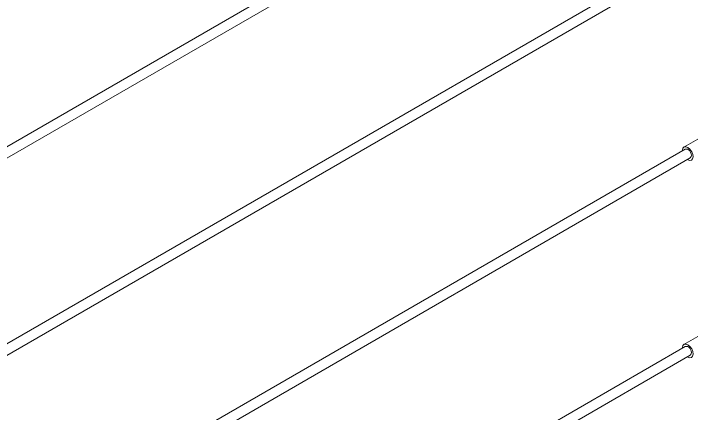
# Model space of a CAD drawing. Header units: inches. Extents: x 0.03 to 2.74, y 0.01 to 1.91.
# Drawn here: x 0.3651 to 0.4191, y 1.1868 to 1.2187 of the extents above; entities that cross this region are included whole.
import ezdxf

# ---------------------------------------------------------------- set-up
doc = ezdxf.new("R2010")
doc.units = ezdxf.units.IN
doc.header["$MEASUREMENT"] = 0

msp = doc.modelspace()

# ---------------------------------------------------------------- linework, layer by layer
at = {"color": 7, "linetype": 'Continuous', "lineweight": 15}
for p, q in [((0.4185985686587324, 1.239280215403042), (0.1554349125331755, 1.087359070454254)), ((0.1558355209997766, 1.086665121045296), (0.4189991771253335, 1.238586265994083)), ((0.4185985686587325, 1.223577507482162), (0.1554349125331755, 1.071656362533374)), ((0.1558355209997766, 1.070962413124416), (0.4189991771253335, 1.222883558073203)), ((0.4293930432812914, 1.214337621057823), (0.4184984165420831, 1.20804828691352)), ((0.4185985686587325, 1.207874799561282), (0.1554349125331755, 1.055953654612495)), ((0.1558355209997766, 1.055259705203536), (0.4189991771253335, 1.207180850152324)), ((0.4293930432812914, 1.198634913136944), (0.4184984165420831, 1.19234557899264)), ((0.4185985686587325, 1.192172091640402), (0.1554349125331755, 1.040250946691615)), ((0.1558355209997766, 1.039556997282656), (0.4189991771253335, 1.191478142231444))]:
    msp.add_line(p, q, dxfattribs=at)
at = {"color": 7, "linetype": 'Continuous', "lineweight": 15, "flags": 128}
for points in [[(0.4183745853171784, 1.207745496730491), (0.4183742708102541, 1.20779262283351), (0.418413113721711, 1.207956336571086), (0.4185106849699339, 1.20805481328463), (0.4186521302168666, 1.208073060787199), (0.4188159157058678, 1.208008301061941), (0.4189771065809563, 1.207870393189978), (0.4191111629925986, 1.207680332394679), (0.4191976760673468, 1.207467053709222), (0.4192234749738135, 1.207263026880091), (0.4191846320623565, 1.207099313142516), (0.4190870608141336, 1.207000836428972), (0.418945615567201, 1.206982588926403), (0.4187818300781997, 1.20704734865166), (0.4187751937837775, 1.207051547321531)], [(0.4183745853171784, 1.192042788809611), (0.4183742708102541, 1.19208991491263), (0.418413113721711, 1.192253628650206), (0.4185106849699339, 1.19235210536375), (0.4186521302168666, 1.19237035286632), (0.4188159157058678, 1.192305593141062), (0.4189771065809563, 1.192167685269099), (0.4191111629925986, 1.191977624473799), (0.4191976760673468, 1.191764345788342), (0.4192234749738135, 1.191560318959212), (0.4191846320623565, 1.191396605221636), (0.4190870608141336, 1.191298128508092), (0.418945615567201, 1.191279881005523), (0.4187818300781997, 1.191344640730781), (0.4187751937837775, 1.191348839400652)]]:
    msp.add_lwpolyline(points, dxfattribs=at)
at = {"color": 7, "linetype": 'Continuous', "lineweight": 15}
for centre, radius, start, end in [((0.4186848377458968, 1.207555679043507), 0.0003305756498353715, 12.90292551373235, 105.1274036249294), ((0.4187441683838569, 1.207409726883241), 0.0003426572867843328, 318.0912291585116, 39.89395739259112), ((0.4186848377458956, 1.191852971122625), 0.0003305756498369541, 12.90292551402485, 105.127403624644), ((0.4187441683838569, 1.191707018962361), 0.0003426572867843328, 318.0912291585116, 39.89395739259112)]:
    msp.add_arc(centre, radius, start, end, dxfattribs=at)

doc.saveas('drawing.dxf')
